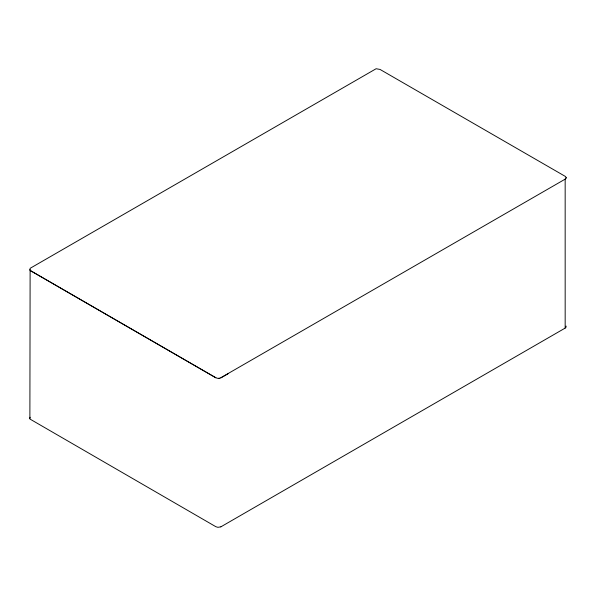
<?xml version="1.0" encoding="UTF-8"?>
<svg xmlns="http://www.w3.org/2000/svg" width="596" height="596" viewBox="0 0 596 596"><rect width="100%" height="100%" fill="white"/><g stroke="black" fill="none" stroke-linecap="round" stroke-linejoin="round"><path stroke-width="0.89" d="M220.811 526.864L217.898 527.311L215.871 526.715L29.882 419.01L30.12 268.319L376.121 68.734L380.039 69.441L565.507 176.52L566.193 177.66L565.947 178.48M29.807 418.407L30.128 417.26M566.193 177.653L565.164 179.143L220.125 378.147L217.89 378.378L215.871 377.775L31.372 271.187L30.195 270.48L29.8 269.474M220.848 526.849L565.172 328.083L566.125 327.07L566.066 326.057M228.037 373.774L220.84 377.909M218.732 378.371L219.417 378.266M215.871 377.775L30.195 270.48M565.164 179.143L565.172 328.083"/></g></svg>
